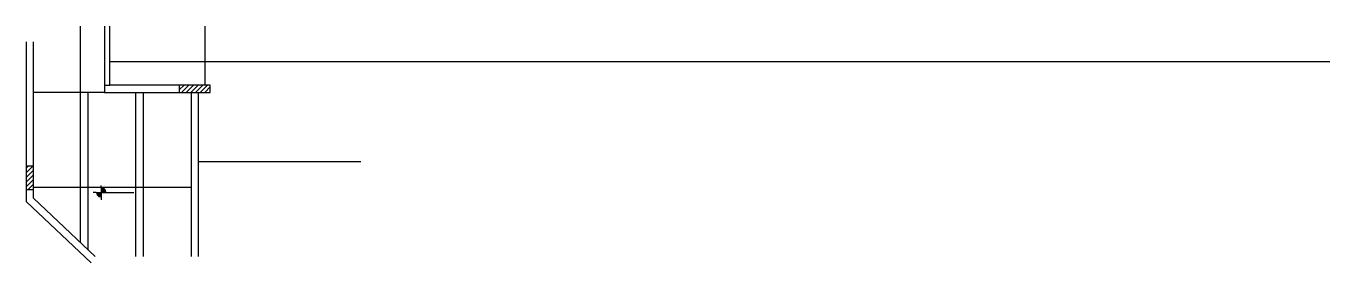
# Model space of a CAD drawing. Header units: metres. Extents: x 2424 to 5778, y 1574 to 2184.
import ezdxf

# ---------------------------------------------------------------- set-up
doc = ezdxf.new("R2010")
doc.units = ezdxf.units.M
for name, color, linetype in [('3', 7, 'Continuous'), ('7', 7, 'Continuous'), ('Painéis', 7, 'Continuous')]:
    doc.layers.add(name, color=color, linetype=linetype)

msp = doc.modelspace()

# ---------------------------------------------------------------- linework, layer by layer
at = {"layer": '3', "color": 7, "lineweight": 25}
for p, q in [((2818, 2019.4), (2830.7, 2032.1)), ((2818, 2031.4), (2818.7, 2032.1)), ((2823.8, 2013.1), (2842.8, 2032.1)), ((2835.8, 2013.1), (2854.8, 2032.1)), ((2847.8, 2013.1), (2866.8, 2032.1)), ((2859.8, 2013.1), (2878.8, 2032.1)), ((2871.8, 2013.1), (2890.8, 2032.1)), ((2883.9, 2013.1), (2898, 2027.2)), ((2424, 1805.7), (2441.4, 1823.1)), ((2424, 1817.7), (2429.4, 1823.1)), ((2424, 1793.6), (2443, 1812.6)), ((2424, 1781.6), (2443, 1800.6)), ((2424, 1769.6), (2443, 1788.6)), ((2429.5, 1763.1), (2443, 1776.6)), ((2441.5, 1763.1), (2443, 1764.6)), ((2604.7, 1755.6), (2596.3, 1755.6)), ((2604.7, 1755.6), (2629.7, 1755.6)), ((2617.2, 1754.8), (2604.7, 1754.8)), ((2617.2, 1754.1), (2604.8, 1754.1)), ((2617.2, 1753.3), (2604.9, 1753.3)), ((2617.2, 1752.5), (2605.1, 1752.5)), ((2617.2, 1751.7), (2605.4, 1751.7)), ((2617.2, 1750.9), (2605.7, 1750.9)), ((2617.2, 1750.1), (2606, 1750.1)), ((2617.2, 1749.3), (2606.4, 1749.3)), ((2617.2, 1748.5), (2607, 1748.5)), ((2617.2, 1747.7), (2607.6, 1747.7)), ((2617.2, 1746.9), (2608.3, 1746.9)), ((2617.2, 1746.1), (2609.1, 1746.1)), ((2617.2, 1745.3), (2610.1, 1745.3)), ((2617.2, 1744.5), (2611.5, 1744.5)), ((2617.2, 1768.1), (2617.2, 1773.6)), ((2617.2, 1768.1), (2617.2, 1743.1)), ((2617.2, 1767.5), (2621.1, 1767.5)), ((2617.2, 1766.7), (2623, 1766.7)), ((2617.2, 1765.9), (2624.3, 1765.9)), ((2617.2, 1765.2), (2625.3, 1765.2)), ((2617.2, 1764.4), (2626.2, 1764.4)), ((2617.2, 1763.6), (2626.9, 1763.6)), ((2617.2, 1762.8), (2627.5, 1762.8)), ((2617.2, 1762), (2628, 1762)), ((2617.2, 1761.2), (2628.4, 1761.2)), ((2617.2, 1760.4), (2628.8, 1760.4)), ((2617.2, 1759.6), (2629.1, 1759.6)), ((2617.2, 1758.8), (2629.3, 1758.8)), ((2617.2, 1758), (2629.5, 1758)), ((2617.2, 1757.2), (2629.6, 1757.2)), ((2617.2, 1756.4), (2629.7, 1756.4)), ((2629.7, 1755.6), (2701.1, 1755.6)), ((2617.2, 1743.7), (2613.4, 1743.7)), ((2617.2, 1743.1), (2617.2, 1736.3))]:
    msp.add_line(p, q, dxfattribs=at)
for points in [[(2625.5, 2184.1), (2625.5, 2013.1)], [(2639.5, 2032.1), (2639.5, 2184.1)], [(2424, 2143.1), (2424, 1823.1)], [(2443, 1823.1), (2443, 2143.1)], [(2625.5, 2032.1), (2639.5, 2032.1)], [(2625.5, 2013.1), (2818, 2013.1)], [(2818, 2032.1), (2639.5, 2032.1)], [(2848.5, 2013.1), (2848.5, 1590.1)], [(2867.5, 1590.1), (2867.5, 2013.1)], [(2424, 1763.1), (2424, 1732.4)], [(2443, 1740.6), (2443, 1763.1)], [(2424, 1732.4), (2591.6, 1573.7)], [(2601.9, 1590.1), (2443, 1740.6)]]:
    msp.add_lwpolyline(points, dxfattribs=at)
at = {"layer": '7', "color": 7, "lineweight": 25}
for points in [[(2818, 2013.1), (2898, 2013.1), (2898, 2032.1), (2818, 2032.1), (2818, 2013.1)], [(2424, 1763.1), (2443, 1763.1), (2443, 1823.1), (2424, 1823.1), (2424, 1763.1)]]:
    msp.add_lwpolyline(points, dxfattribs=at)
at = {"layer": 'Painéis', "color": 7, "lineweight": 25}
for p, q in [((2564, 1626.1), (2564, 2184.1)), ((2883.5, 2184.1), (2883.5, 2032.1)), ((2639.5, 2092.6), (5778.5, 2092.6)), ((2625.5, 2013.1), (2443, 2013.1)), ((2584, 1607.1), (2584, 2013.1)), ((2706, 1590.1), (2706, 2013.1)), ((2726.5, 1590.1), (2726.5, 2013.1)), ((3285.4, 1834.1), (2867.4, 1834.1)), ((2443, 1769.1), (2848.5, 1769.1))]:
    msp.add_line(p, q, dxfattribs=at)

doc.saveas('drawing.dxf')
